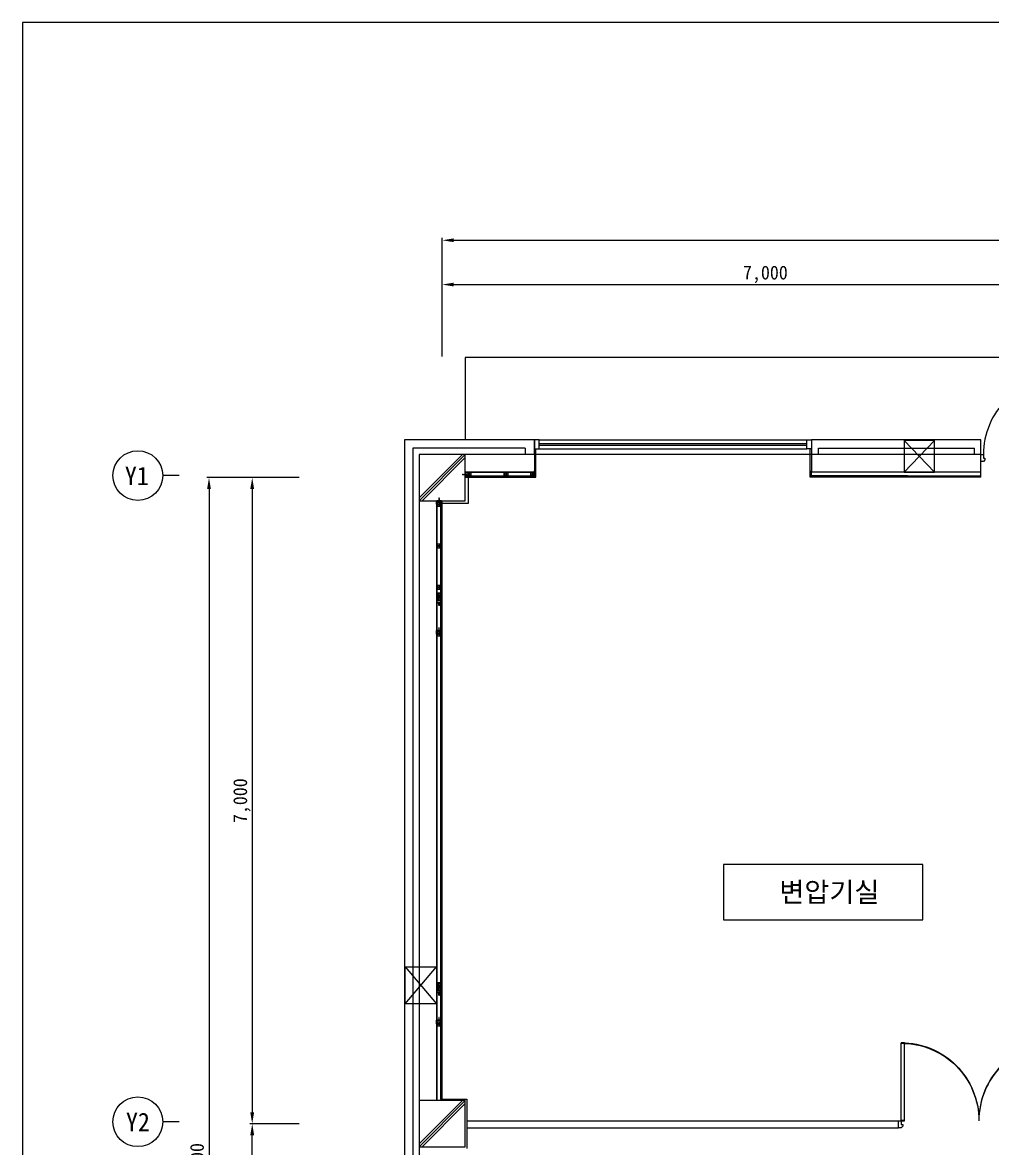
# Model space of a CAD drawing. Header units: millimetres. Extents: x 201927 to 251817, y -167087 to -100284.
# Drawn here: x 204098 to 214603, y -153485 to -141287 of the extents above; entities that cross this region are included whole.
import ezdxf
from ezdxf.enums import TextEntityAlignment as Align

# ---------------------------------------------------------------- set-up
doc = ezdxf.new("R2010")
doc.units = ezdxf.units.MM
doc.layers.add('TX-PAPR', color=2, linetype='Continuous', plot=False)
for name, color, linetype in [('TZ-BASE', 253, 'Continuous'), ('TZ-DIMS', 1, 'Continuous'), ('TZ-LEAL', 1, 'Continuous'), ('TZ-LEAT', 3, 'Continuous')]:
    doc.layers.add(name, color=color, linetype=linetype)
doc.styles.get("Standard").update_dxf_attribs({"font": 'GulimChe.ttf'})
doc.linetypes.add('BATTINB', pattern='A,0,-0.0025,[134,GulimChe.ttf,S=0.0025,R=0,X=-0.0025,Y=0.01],-0.005,[134,GulimChe.ttf,S=0.0025,R=180,X=0.0025,Y=0.01],-0.0025', length=0.01)
doc.dimstyles.new('D50', dxfattribs={"dimscale": 50, "dimtxt": 3, "dimasz": 2.5, "dimexe": 0.5, "dimexo": 0.5, "dimgap": 0.5, "dimtad": 1, "dimdec": 0, "dimzin": 1, "dimdsep": 46, "dimlunit": 6, "dimtxsty": 'Standard', "dimcen": 1, "dimclrd": 1, "dimclre": 1, "dimclrt": 3, "dimadec": 0, "dimazin": 0, "dimtfac": 1, "dimtdec": 0, "dimtix": 1, "dimtmove": 2, "dimatfit": 3, "dimfxl": 0, "dimtvp": 2, "dimlwd": -1, "dimlwe": -1, "dimarcsym": 0})

# ---------------------------------------------------------------- blocks, each defined once
blk = doc.blocks.new('*D19')
at = {"layer": 'DEFPOINTS', "color": 0, "ltscale": 0.1}
for p in [(215644, -144126), (208644, -144931), (215644, -144931)]:
    blk.add_point(p, dxfattribs=at)
at = {"layer": 'TZ-DIMS', "color": 1, "ltscale": 0.1}
for p, q in [((208644, -144906), (208644, -144101)), ((208769, -144126), (215519, -144126)), ((215644, -144906), (215644, -144101))]:
    blk.add_line(p, q, dxfattribs=at)
for points in [[(208769, -144105), (208769, -144146), (208644, -144126)], [(215519, -144105), (215519, -144146), (215644, -144126)]]:
    blk.add_solid(points, dxfattribs=at)
at = {"layer": 'TZ-DIMS', "color": 3, "ltscale": 0.1, "insert": (212144, -144015), "char_height": 150, "attachment_point": 5}
blk.add_mtext('7,000', dxfattribs=at)
blk = doc.blocks.new('*D23')
at = {"layer": 'DEFPOINTS', "color": 0, "ltscale": 0.1}
for p in [(235644, -143646), (208644, -144931), (235644, -144931)]:
    blk.add_point(p, dxfattribs=at)
at = {"layer": 'TZ-DIMS', "color": 1, "ltscale": 0.1}
for p, q in [((208644, -144906), (208644, -143621)), ((208769, -143646), (235519, -143646)), ((235644, -144906), (235644, -143621))]:
    blk.add_line(p, q, dxfattribs=at)
for points in [[(208769, -143625), (208769, -143666), (208644, -143646)], [(235519, -143625), (235519, -143666), (235644, -143646)]]:
    blk.add_solid(points, dxfattribs=at)
at = {"layer": 'TZ-DIMS', "color": 3, "ltscale": 0.1, "insert": (222144, -143535), "char_height": 150, "attachment_point": 5}
blk.add_mtext('27,000', dxfattribs=at)
blk = doc.blocks.new('*D6')
at = {"layer": 'DEFPOINTS', "color": 0, "ltscale": 0.1}
for p in [(206586, -153217), (207119, -153217), (207119, -161217)]:
    blk.add_point(p, dxfattribs=at)
at = {"layer": 'TZ-DIMS', "color": 1, "ltscale": 0.1}
for p, q in [((207094, -153217), (206561, -153217)), ((206586, -161092), (206586, -153342)), ((207094, -161217), (206561, -161217))]:
    blk.add_line(p, q, dxfattribs=at)
for points in [[(206565, -153342), (206607, -153342), (206586, -153217)], [(206565, -161092), (206607, -161092), (206586, -161217)]]:
    blk.add_solid(points, dxfattribs=at)
at = {"layer": 'TZ-DIMS', "color": 3, "ltscale": 0.1, "insert": (206475, -157217), "char_height": 150, "attachment_point": 5, "rotation": 90}
blk.add_mtext('8,000', dxfattribs=at)
blk = doc.blocks.new('*D7')
at = {"layer": 'DEFPOINTS', "color": 0, "ltscale": 0.1}
for p in [(207119, -146217), (206586, -153217), (207119, -153217)]:
    blk.add_point(p, dxfattribs=at)
at = {"layer": 'TZ-DIMS', "color": 1, "ltscale": 0.1}
for p, q in [((207094, -146217), (206561, -146217)), ((206586, -146342), (206586, -153092)), ((207094, -153217), (206561, -153217))]:
    blk.add_line(p, q, dxfattribs=at)
for points in [[(206565, -146342), (206607, -146342), (206586, -146217)], [(206565, -153092), (206607, -153092), (206586, -153217)]]:
    blk.add_solid(points, dxfattribs=at)
at = {"layer": 'TZ-DIMS', "color": 3, "ltscale": 0.1, "insert": (206475, -149717), "char_height": 150, "attachment_point": 5, "rotation": 90}
blk.add_mtext('7,000', dxfattribs=at)
blk = doc.blocks.new('*D8')
at = {"layer": 'DEFPOINTS', "color": 0, "ltscale": 0.1}
for p in [(206919, -146217), (206118, -161217), (206919, -161217)]:
    blk.add_point(p, dxfattribs=at)
at = {"layer": 'TZ-DIMS', "color": 1, "ltscale": 0.1}
for p, q in [((206894, -146217), (206093, -146217)), ((206118, -146342), (206118, -161092)), ((206894, -161217), (206093, -161217))]:
    blk.add_line(p, q, dxfattribs=at)
for points in [[(206097, -146342), (206139, -146342), (206118, -146217)], [(206097, -161092), (206139, -161092), (206118, -161217)]]:
    blk.add_solid(points, dxfattribs=at)
at = {"layer": 'TZ-DIMS', "color": 3, "ltscale": 0.1, "insert": (206007, -153717), "char_height": 150, "attachment_point": 5, "rotation": 90}
blk.add_mtext('15,000', dxfattribs=at)

msp = doc.modelspace()

# ---------------------------------------------------------------- linework, layer by layer
at = {"layer": 'TX-PAPR'}
msp.add_lwpolyline([(204098.4, -167086.7), (243898.4, -167086.7), (243898.4, -141286.7), (204098.4, -141286.7)], close=True, dxfattribs=at)
at = {"layer": 'TZ-BASE', "linetype": 'BATTINB'}
for p, q in [((215893.6, -144917.1), (208893.7, -144917.1)), ((208893.7, -144917.1), (208893.7, -145806.9)), ((208893.7, -144917.1), (208893.7, -145806.9)), ((213976.8, -146156.6), (213646.8, -145816.6)), ((213646.8, -146156.6), (213976.8, -145816.6)), ((208893.6, -145966.9), (208393.6, -146466.9)), ((208861.8, -145966.9), (208393.6, -146435.1)), ((208893.6, -145998.7), (208425.4, -146466.9)), ((208953.6, -146157.9), (208913.6, -146197.9)), ((208953.6, -146197.9), (208913.6, -146157.9)), ((209312.8, -146157.9), (209352.8, -146197.9)), ((209312.8, -146197.9), (209352.8, -146157.9)), ((209602.8, -146157.9), (209642.8, -146197.9)), ((209602.8, -146197.9), (209642.8, -146157.9)), ((214475.9, -146210.6), (214475.9, -146156.6)), ((208584.6, -146486.9), (208624.6, -146526.9)), ((208624.6, -146486.9), (208584.6, -146526.9)), ((208644.1, -152948.9), (208644.1, -146496.9)), ((208584.6, -146936.9), (208624.6, -146976.9)), ((208624.6, -146936.9), (208584.6, -146976.9)), ((208584.6, -147386.9), (208624.6, -147426.9)), ((208624.6, -147386.9), (208584.6, -147426.9)), ((208242.9, -151516.9), (208582.9, -151916.9)), ((208242.9, -151916.9), (208582.9, -151516.9)), ((208624.6, -152948.9), (208911.6, -152948.9)), ((208911.6, -152948.9), (208911.6, -153484.9)), ((208893.6, -152966.9), (208393.6, -153466.9)), ((208861.8, -152966.9), (208393.6, -153435.1)), ((208893.6, -152998.7), (208425.4, -153466.9))]:
    msp.add_line(p, q, dxfattribs=at)
at = {"layer": 'TZ-BASE'}
for p, q in [((208235.6, -145806.9), (208235.6, -161626.9)), ((209643.3, -145806.9), (208235.6, -145806.9)), ((209643.3, -145806.9), (209643.3, -146156.9)), ((209693.3, -145806.9), (212593.3, -145806.9)), ((209693.3, -145846.9), (212593.3, -145846.9)), ((209693.3, -145866.9), (212593.3, -145866.9)), ((212643.3, -145806.9), (212643.3, -146156.9)), ((208325.6, -145896.9), (208325.6, -161542.9)), ((209543.3, -145896.9), (208325.6, -145896.9)), ((214475.9, -145966.6), (208393.6, -145966.9)), ((208393.6, -145966.9), (208393.6, -153341.9)), ((209543.3, -145896.9), (209543.3, -145966.9)), ((209656.3, -146210.9), (209656.3, -145906.9)), ((209693.3, -145906.9), (212593.3, -145906.9)), ((212630.3, -146210.9), (212630.3, -145906.9)), ((213624.1, -145966.6), (212717.3, -145966.6)), ((208393.3, -146156.9), (208393.6, -146156.9)), ((208893.6, -146156.9), (208893.6, -146211.9)), ((208932.9, -146156.9), (208893.6, -146156.9)), ((209643.3, -146156.9), (208893.6, -146156.9)), ((208893.6, -146156.9), (209643.3, -146156.9)), ((208893.6, -146211.9), (208932.9, -146211.9)), ((208894.6, -146210.2), (208894.6, -146158.6)), ((208895.3, -146157.9), (208933.6, -146157.9)), ((208933.6, -146210.9), (208895.3, -146210.9)), ((208913.6, -146197.9), (208913.6, -146210.9)), ((208933.6, -146157.9), (208933.6, -146157.6)), ((209643.3, -146197.9), (209643.3, -146143.9)), ((212643.3, -146197.9), (212643.3, -146143.9)), ((213681.6, -146156.9), (212643.3, -146156.9)), ((212663.3, -146157.9), (212663.3, -146157.6)), ((214475.9, -146156.6), (213393.9, -146156.6)), ((213393.9, -146197.6), (213681.9, -146197.6)), ((213393.9, -146197.6), (214475.9, -146197.6)), ((208583.6, -146466.9), (208583.6, -152966.9)), ((208583.6, -146466.9), (208638.1, -146466.9)), ((208583.6, -146506.2), (208583.6, -146466.9)), ((208584.6, -146468.6), (208584.6, -146506.9)), ((208636.4, -146467.9), (208585.3, -146467.9)), ((208624.6, -146486.9), (208637.1, -146486.9)), ((208637.1, -146506.9), (208637.1, -146468.6)), ((208637.1, -146486.9), (208637.1, -152948.9)), ((208638.1, -146466.9), (208638.1, -146506.2)), ((208584.6, -146506.9), (208584.3, -146506.9)), ((208584.6, -146526.9), (208584.6, -152966.9)), ((208624.6, -146526.9), (208624.6, -152948.9)), ((208637.4, -146506.9), (208637.1, -146506.9)), ((208582.9, -147534.3), (208582.9, -147573.6)), ((208582.9, -147573.6), (208637.9, -147573.6)), ((208583.9, -147483.6), (208583.6, -147483.6)), ((208583.9, -147533.6), (208583.6, -147533.6)), ((208583.9, -147571.9), (208583.9, -147533.6)), ((208636.2, -147572.6), (208584.6, -147572.6)), ((208623.9, -147553.6), (208636.9, -147553.6)), ((208636.9, -147533.6), (208636.9, -147571.9)), ((208637.9, -147573.6), (208637.9, -147534.3)), ((208581.9, -147872.3), (208636.9, -147872.3)), ((208581.9, -147911.6), (208581.9, -147872.3)), ((208582.9, -147874), (208582.9, -147912.3)), ((208635.2, -147873.3), (208583.6, -147873.3)), ((208622.9, -147892.3), (208635.9, -147892.3)), ((208635.9, -147912.3), (208635.9, -147874)), ((208636.9, -147872.3), (208636.9, -147911.6)), ((208583.9, -151706.6), (208583.6, -151706.6)), ((208582.9, -151757.3), (208582.9, -151796.6)), ((208582.9, -151796.6), (208637.9, -151796.6)), ((208583.9, -151756.6), (208583.6, -151756.6)), ((208583.9, -151794.9), (208583.9, -151756.6)), ((208636.2, -151795.6), (208584.6, -151795.6)), ((208623.9, -151776.6), (208636.9, -151776.6)), ((208636.9, -151756.6), (208636.9, -151794.9)), ((208637.9, -151796.6), (208637.9, -151757.3)), ((208581.9, -152095.2), (208636.9, -152095.2)), ((208581.9, -152134.5), (208581.9, -152095.2)), ((208582.9, -152096.9), (208582.9, -152135.2)), ((208635.2, -152096.2), (208583.6, -152096.2)), ((208635.9, -152135.2), (208635.9, -152096.9)), ((208636.9, -152095.2), (208636.9, -152134.5)), ((208622.9, -152115.2), (208635.9, -152115.2)), ((208393.3, -153467.2), (208393.4, -160967.2))]:
    msp.add_line(p, q, dxfattribs=at)
at = {"layer": 'TZ-BASE', "ltscale": 0.1}
for p, q in [((209643.3, -145966.9), (209643.3, -145806.9)), ((209643.3, -145806.9), (209643.3, -145966.9)), ((214475.9, -145806.9), (212643.3, -145806.9)), ((214475.9, -146168.6), (214475.9, -145806.9)), ((209643.3, -145966.9), (209543.3, -145966.9)), ((212717.3, -145966.6), (212717.3, -145896.6)), ((214410.4, -145966.9), (214410.4, -145896.9)), ((208893.6, -146157.9), (209643.3, -146157.9)), ((208893.6, -146197.9), (209656.3, -146197.9)), ((208893.6, -146210.9), (209656.3, -146210.9)), ((213681.6, -146197.9), (212630.3, -146197.9)), ((214475.9, -146210.6), (212630.3, -146210.9)), ((208393.6, -146466.9), (208583.6, -146466.9)), ((208623.9, -147503.6), (208583.9, -147463.6)), ((208583.9, -147503.6), (208623.9, -147463.6)), ((208623.9, -147553.6), (208583.9, -147513.6)), ((208583.9, -147553.6), (208623.9, -147513.6)), ((208622.9, -147892.3), (208582.9, -147932.3)), ((208582.9, -147892.3), (208622.9, -147932.3)), ((208623.9, -151726.6), (208583.9, -151686.6)), ((208583.9, -151726.6), (208623.9, -151686.6)), ((208623.9, -151776.6), (208583.9, -151736.6)), ((208583.9, -151776.6), (208623.9, -151736.6)), ((208622.9, -152115.2), (208582.9, -152155.2)), ((208582.9, -152115.2), (208622.9, -152155.2)), ((208911.3, -153184.9), (213585.9, -153184.9)), ((208911.3, -153260.9), (213585.9, -153260.9))]:
    msp.add_line(p, q, dxfattribs=at)
for points in [[(215345.9, -145966.6), (215345.9, -145126.6, 0.4142136), (214505.9, -145966.6, 0.4142136)], [(213615.9, -153178.9), (213615.9, -152338.9, -0.4142136), (214455.9, -153178.9, -0.4142136)], [(213615.9, -153184.9), (213615.9, -152344.9, -0.4142136), (214455.9, -153184.9, -0.4142136)], [(215295.9, -153178.9), (215295.9, -152338.9, 0.4142136), (214455.9, -153178.9, 0.4142136)], [(215295.9, -153184.9), (215295.9, -152344.9, 0.4142136), (214455.9, -153184.9, 0.4142136)]]:
    msp.add_lwpolyline(points, format="xyb", dxfattribs=at)
at = {"layer": 'TZ-BASE'}
for points in [[(209643.3, -145906.9), (209693.3, -145906.9), (209693.3, -145806.9), (209643.3, -145806.9)], [(209643.3, -145906.9), (209693.3, -145906.9), (209693.3, -145806.9), (209643.3, -145806.9)], [(212643.3, -145906.9), (212593.3, -145906.9), (212593.3, -145806.9), (212643.3, -145806.9)], [(212643.3, -145906.9), (212593.3, -145906.9), (212593.3, -145806.9), (212643.3, -145806.9)], [(208393.6, -146466.9), (208893.6, -146466.9), (208893.6, -145966.9), (208393.6, -145966.9)], [(208953.6, -146157.9), (208953.6, -146197.9), (208913.6, -146197.9), (208913.6, -146157.9)], [(209353.3, -146157.9), (209353.3, -146197.9), (209313.3, -146197.9), (209313.3, -146157.9)], [(209643.3, -146157.9), (209643.3, -146197.9), (209603.3, -146197.9), (209603.3, -146157.9)], [(208584.6, -146526.9), (208624.6, -146526.9), (208624.6, -146486.9), (208584.6, -146486.9)], [(208584.6, -146976.9), (208624.6, -146976.9), (208624.6, -146936.9), (208584.6, -146936.9)], [(208583.9, -147463.6), (208623.9, -147463.6), (208623.9, -147503.6), (208583.9, -147503.6)], [(208584.6, -147426.9), (208624.6, -147426.9), (208624.6, -147386.9), (208584.6, -147386.9)], [(208583.9, -147513.6), (208623.9, -147513.6), (208623.9, -147553.6), (208583.9, -147553.6)], [(208582.9, -147932.3), (208622.9, -147932.3), (208622.9, -147892.3), (208582.9, -147892.3)], [(211688.7, -150406.9), (211688.7, -151006.9), (213850.3, -151006.9), (213850.3, -150406.9)], [(208583.9, -151686.6), (208623.9, -151686.6), (208623.9, -151726.6), (208583.9, -151726.6)], [(208583.9, -151736.6), (208623.9, -151736.6), (208623.9, -151776.6), (208583.9, -151776.6)], [(208582.9, -152155.2), (208622.9, -152155.2), (208622.9, -152115.2), (208582.9, -152115.2)], [(208393.6, -153466.9), (208893.6, -153466.9), (208893.6, -152966.9), (208393.6, -152966.9)]]:
    msp.add_lwpolyline(points, close=True, dxfattribs=at)
at = {"layer": 'TZ-BASE', "linetype": 'BATTINB'}
for points in [[(213646.8, -146156.6), (213976.8, -146156.6), (213976.8, -145816.6), (213646.8, -145816.6)], [(208242.9, -151916.9), (208242.9, -151516.9), (208582.9, -151516.9), (208582.9, -151916.9)]]:
    msp.add_lwpolyline(points, close=True, dxfattribs=at)
at = {"layer": 'TZ-BASE', "ltscale": 0.1}
for points in [[(212717.3, -145896.6), (214410.4, -145896.9)], [(213615.9, -153178.9), (213650.9, -153178.9), (213650.9, -152338.9), (213615.9, -152338.9)], [(213615.9, -153184.9), (213650.9, -153184.9), (213650.9, -152344.9), (213615.9, -152344.9)]]:
    msp.add_lwpolyline(points, dxfattribs=at)
for points in [[(214475.9, -145966.6), (214505.9, -145966.6), (214505.9, -146006.6), (214520.9, -146006.6), (214520.9, -146024.6), (214505.9, -146042.6), (214475.9, -146042.6)], [(213585.9, -153184.9), (213615.9, -153184.9), (213615.9, -153224.9), (213630.9, -153224.9), (213630.9, -153242.9), (213615.9, -153260.9), (213585.9, -153260.9)]]:
    msp.add_lwpolyline(points, close=True, dxfattribs=at)
at = {"layer": 'TZ-BASE', "linetype": 'BATTINB'}
for points in [[(208923.6, -146211.9), (208923.6, -146496.9), (208637.1, -146496.9)], [(208911.6, -146156.9), (208911.6, -146157.9)]]:
    msp.add_lwpolyline(points, dxfattribs=at)
at = {"layer": 'TZ-BASE'}
for points in [[(208863.3, -146184.2), (208865.5, -146181.7), (208869.9, -146181.7), (208867.4, -146186.7), (208865.5, -146186.7), (208863.3, -146184.2)], [(208869.1, -146186.7), (208871.6, -146181.7), (208875, -146181.7), (208872.5, -146186.7), (208869.1, -146186.7)], [(208874.5, -146186.7), (208877, -146181.7), (208880.3, -146181.7), (208877.8, -146186.7), (208874.5, -146186.7)], [(208879.5, -146186.7), (208882, -146181.7), (208885.4, -146181.7), (208882.9, -146186.7), (208879.5, -146186.7)], [(208893.6, -146186.7), (208884.5, -146186.7), (208887, -146181.7), (208893.6, -146181.7)], [(208610.9, -146436.9), (208608.4, -146439.1), (208608.4, -146443.6), (208613.4, -146441.1), (208613.4, -146439.1), (208610.9, -146436.9)], [(208613.4, -146442.7), (208608.4, -146445.2), (208608.4, -146448.6), (208613.4, -146446.1), (208613.4, -146442.7)], [(208613.4, -146447.8), (208608.4, -146450.3), (208608.4, -146453.6), (208613.4, -146451.1), (208613.4, -146447.8)], [(208613.4, -146452.8), (208608.4, -146455.3), (208608.4, -146458.6), (208613.4, -146456.1), (208613.4, -146452.8)], [(208613.4, -146466.9), (208613.4, -146457.8), (208608.4, -146460.3), (208608.4, -146466.9)], [(208612.7, -147573.6), (208612.7, -147582.7), (208607.7, -147580.2), (208607.7, -147573.6)], [(208612.7, -147587.7), (208607.7, -147585.2), (208607.7, -147581.9), (208612.7, -147584.4), (208612.7, -147587.7)], [(208612.7, -147592.8), (208607.7, -147590.3), (208607.7, -147586.9), (208612.7, -147589.4), (208612.7, -147592.8)], [(208612.7, -147598.1), (208607.7, -147595.6), (208607.7, -147592.3), (208612.7, -147594.8), (208612.7, -147598.1)], [(208610.2, -147603.9), (208607.7, -147601.7), (208607.7, -147597.3), (208612.7, -147599.8), (208612.7, -147601.7), (208610.2, -147603.9)], [(208609.2, -147841.9), (208606.7, -147844.2), (208606.7, -147848.6), (208611.7, -147846.1), (208611.7, -147844.2), (208609.2, -147841.9)], [(208611.7, -147847.8), (208606.7, -147850.3), (208606.7, -147853.6), (208611.7, -147851.1), (208611.7, -147847.8)], [(208611.7, -147853.1), (208606.7, -147855.6), (208606.7, -147859), (208611.7, -147856.5), (208611.7, -147853.1)], [(208611.7, -147858.1), (208606.7, -147860.6), (208606.7, -147864), (208611.7, -147861.5), (208611.7, -147858.1)], [(208611.7, -147872.3), (208611.7, -147863.2), (208606.7, -147865.7), (208606.7, -147872.3)], [(208612.7, -151796.6), (208612.7, -151805.6), (208607.7, -151803.1), (208607.7, -151796.6)], [(208612.7, -151810.7), (208607.7, -151808.2), (208607.7, -151804.8), (208612.7, -151807.3), (208612.7, -151810.7)], [(208612.7, -151815.7), (208607.7, -151813.2), (208607.7, -151809.9), (208612.7, -151812.4), (208612.7, -151815.7)], [(208612.7, -151821.1), (208607.7, -151818.6), (208607.7, -151815.2), (208612.7, -151817.7), (208612.7, -151821.1)], [(208610.2, -151826.9), (208607.7, -151824.7), (208607.7, -151820.2), (208612.7, -151822.7), (208612.7, -151824.7), (208610.2, -151826.9)], [(208609.2, -152064.9), (208606.7, -152067.1), (208606.7, -152071.5), (208611.7, -152069), (208611.7, -152067.1), (208609.2, -152064.9)], [(208611.7, -152070.7), (208606.7, -152073.2), (208606.7, -152076.5), (208611.7, -152074.1), (208611.7, -152070.7)], [(208611.7, -152076.1), (208606.7, -152078.5), (208606.7, -152081.9), (208611.7, -152079.4), (208611.7, -152076.1)], [(208611.7, -152081.1), (208606.7, -152083.6), (208606.7, -152086.9), (208611.7, -152084.4), (208611.7, -152081.1)], [(208611.7, -152095.2), (208611.7, -152086.1), (208606.7, -152088.6), (208606.7, -152095.2)]]:
    msp.add_lwpolyline(points, dxfattribs=at)
for centre, radius, start, end in [((208895.3, -146158.6), 0.7, 90, 180), ((208893, -146184.4), 6.44, 284.78327, 75.28078), ((208895.3, -146210.2), 0.7, 180, 270), ((208932.9, -146157.6), 0.7, 0, 90), ((208932.9, -146211.2), 0.7, 270, 0), ((212662.6, -146157.6), 0.7, 0, 90), ((208585.3, -146468.6), 0.7, 90, 180), ((208611.1, -146466.3), 6.44, 194.71922, 345.21673), ((208636.4, -146468.6), 0.7, 0, 90), ((208584.3, -146506.2), 0.7, 180, 270), ((208637.4, -146506.2), 0.7, 270, 0), ((208583.6, -147484.3), 0.7, 90, 180), ((208583.6, -147534.3), 0.7, 90, 180), ((208584.6, -147571.9), 0.7, 180, 270), ((208610.4, -147574.2), 6.44, 14.78327, 165.28078), ((208636.2, -147571.9), 0.7, 270, 0), ((208637.2, -147534.3), 0.7, 0, 90), ((208583.6, -147874), 0.7, 90, 180), ((208609.4, -147871.6), 6.44, 194.71922, 345.21673), ((208635.2, -147874), 0.7, 0, 90), ((208583.6, -151707.3), 0.7, 90, 180), ((208583.6, -151757.3), 0.7, 90, 180), ((208584.6, -151794.9), 0.7, 180, 270), ((208610.4, -151797.2), 6.44, 14.78327, 165.28078), ((208636.2, -151794.9), 0.7, 270, 0), ((208637.2, -151757.3), 0.7, 0, 90), ((208583.6, -152096.9), 0.7, 90, 180), ((208609.4, -152094.6), 6.44, 194.71922, 345.21673), ((208635.2, -152096.9), 0.7, 0, 90)]:
    msp.add_arc(centre, radius, start, end, dxfattribs=at)
at = {"layer": 'TZ-BASE', "linetype": 'BATTINB'}
msp.add_point((208868.6, -146181.9), dxfattribs=at)
at = {"layer": 'TZ-LEAL'}
for p, q in [((205796.1, -146195.4), (205616.3, -146195.4)), ((205796.1, -153195.4), (205616.3, -153195.4))]:
    msp.add_line(p, q, dxfattribs=at)
for centre in [(205346.7, -146195.4), (205346.7, -153195.4)]:
    msp.add_circle(centre, 269.6, dxfattribs=at)

# ---------------------------------------------------------------- texts
at = {"layer": 'TZ-BASE', "linetype": 'BATTINB', "ltscale": 0.1}
msp.add_text('변압기실', height=216, dxfattribs=at).set_placement((212836.8, -150706.6), align=Align.MIDDLE_CENTER)
at = {"layer": 'TZ-LEAT', "ltscale": 0.1}
for s, p in [('Y1', (205336, -146198.8)), ('Y2', (205348, -153197.8))]:
    msp.add_text(s, height=200, dxfattribs=at).set_placement(p, align=Align.MIDDLE_CENTER)

# ---------------------------------------------------------------- dimensions: what is measured, and where the dimension line sits
at = {"layer": 'TZ-DIMS', "ltscale": 0.1}
for base, p2, picture, middle in [((235643.9, -143645.6), (235643.9, -144930.9), '*D23', (222143.8, -143534.5)), ((215643.9, -144125.6), (215643.9, -144930.9), '*D19', (212143.8, -144014.5))]:
    dim = msp.add_linear_dim(base=base, p1=(208643.6, -144930.9), p2=p2, dimstyle='D50', dxfattribs=at)
    dim.commit()
    dim.dimension.update_dxf_attribs({"geometry": picture, "text_midpoint": middle})
for base, p1, p2, picture, middle in [((206117.7, -161216.9), (206918.9, -146216.9), (206918.9, -161216.9), '*D8', (206006.6, -153716.9)), ((206585.8, -153216.9), (207119.2, -146216.9), (207119.2, -153216.9), '*D7', (206474.7, -149716.9)), ((206585.8, -153216.9), (207119.2, -161216.9), (207119.2, -153216.9), '*D6', (206474.7, -157216.9))]:
    dim = msp.add_linear_dim(base=base, p1=p1, p2=p2, angle=90, dimstyle='D50', dxfattribs=at)
    dim.commit()
    dim.dimension.update_dxf_attribs({"geometry": picture, "text_midpoint": middle})

doc.saveas('drawing.dxf')
